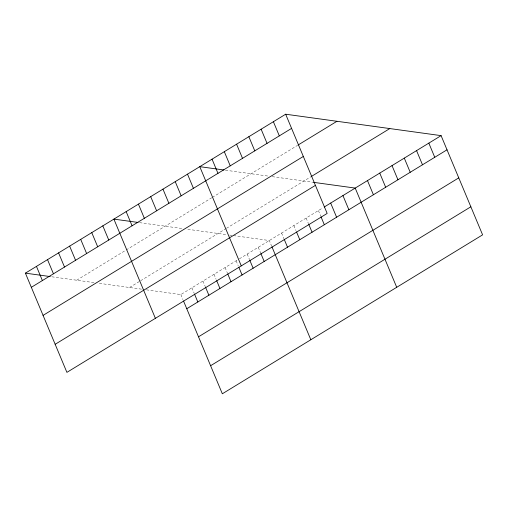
<?xml version="1.0" encoding="UTF-8"?>
<svg xmlns="http://www.w3.org/2000/svg" width="508" height="508" viewBox="0 0 508 508"><rect width="100%" height="100%" fill="white"/><g stroke="black" fill="none" stroke-linecap="round" stroke-linejoin="round"><path stroke-width="0.38" stroke-dasharray="2.54 1.91" d="M76.695 280.219L125.495 250.419M126.143 250.019L211.677 197.79M212.325 197.396L297.567 145.339M129.54 287.503L139.3 281.54M140.602 280.746L225.781 228.733M226.428 228.34L310.375 177.076M146.393 289.827L180.835 294.57L238.741 259.207M239.395 258.813L322.923 207.804M225.425 170.199L268.434 176.124M272.212 176.644L312.712 182.226M139.535 222.644L182.55 228.575M187.833 229.305L226.822 234.677M229.756 235.083L231.953 235.382M233.42 235.585L269.323 240.532L271.697 246.202M51.778 276.784L94.056 282.613M99.346 283.337L141.999 289.217M318.402 210.566L320.77 216.23M306.134 218.059L308.502 223.723M293.865 225.552L295.935 230.505M281.597 233.039L283.966 238.709M258.261 247.288L260.636 252.959M247.199 254.044L249.574 259.709M236.144 260.801L238.214 265.754M225.082 267.551L227.451 273.221M214.02 274.307L216.091 279.267M202.959 281.064L205.327 286.728M191.897 287.82L194.266 293.484M180.835 294.57L182.912 299.529"/><path stroke-width="0.76" d="M285.661 114.217L327.165 213.43L66.904 372.364L25.4 273.145L285.661 114.217L441.096 135.636L482.6 234.855L222.339 393.783L183.502 300.946M31.325 287.312L291.586 128.384M298.209 144.945L336.956 121.285M43.066 315.379L303.327 156.445M311.023 176.676L389.807 128.568M55.162 344.297L315.424 185.363M324.212 207.016L441.096 135.636M186.76 308.737L447.021 149.803M198.501 336.804L458.762 177.87M210.598 365.722L470.859 206.788M223.958 169.996L199.777 166.662L241.281 265.875M313.442 182.328L355.213 188.087L396.716 287.299M138.068 222.441L113.887 219.113L155.391 318.326M25.4 273.145L50.311 276.581M428.828 143.129L434.753 157.296M416.56 150.622L422.485 164.789M404.292 158.115L410.216 172.282M392.017 165.608L397.948 179.775M379.749 173.101L385.674 187.268M367.481 180.594L373.405 194.761M342.944 195.58L348.869 209.747M330.67 203.073L336.601 217.24M321.069 216.941L324.326 224.733M273.393 121.704L279.317 135.871M308.8 224.434L312.058 232.226M261.125 129.197L267.049 143.364M296.532 231.927L299.79 239.719M248.856 136.69L254.781 150.857M284.258 239.414L287.522 247.206M236.582 144.183L242.513 158.35M271.99 246.907L310.826 339.75M224.314 151.676L230.238 165.843M260.928 253.663L264.192 261.455M212.046 159.169L217.97 173.336M249.866 260.42L253.13 268.211M238.811 267.176L242.068 274.968M187.509 174.155L193.434 188.322M227.749 273.926L231.007 281.718M175.235 181.648L181.166 195.815M216.687 280.683L219.945 288.474M205.626 287.439L208.883 295.231M162.966 189.141L168.891 203.308M194.564 294.189L197.822 301.987M150.698 196.634L156.623 210.801M138.43 204.127L144.355 218.294M126.162 211.62L132.086 225.787M102.826 225.863L108.756 240.03M91.764 232.62L97.695 246.786M80.709 239.376L86.633 253.543M69.647 246.126L75.571 260.293M58.585 252.882L64.51 267.049M47.523 259.639L53.448 273.806M36.462 266.395L42.386 280.562"/></g></svg>
